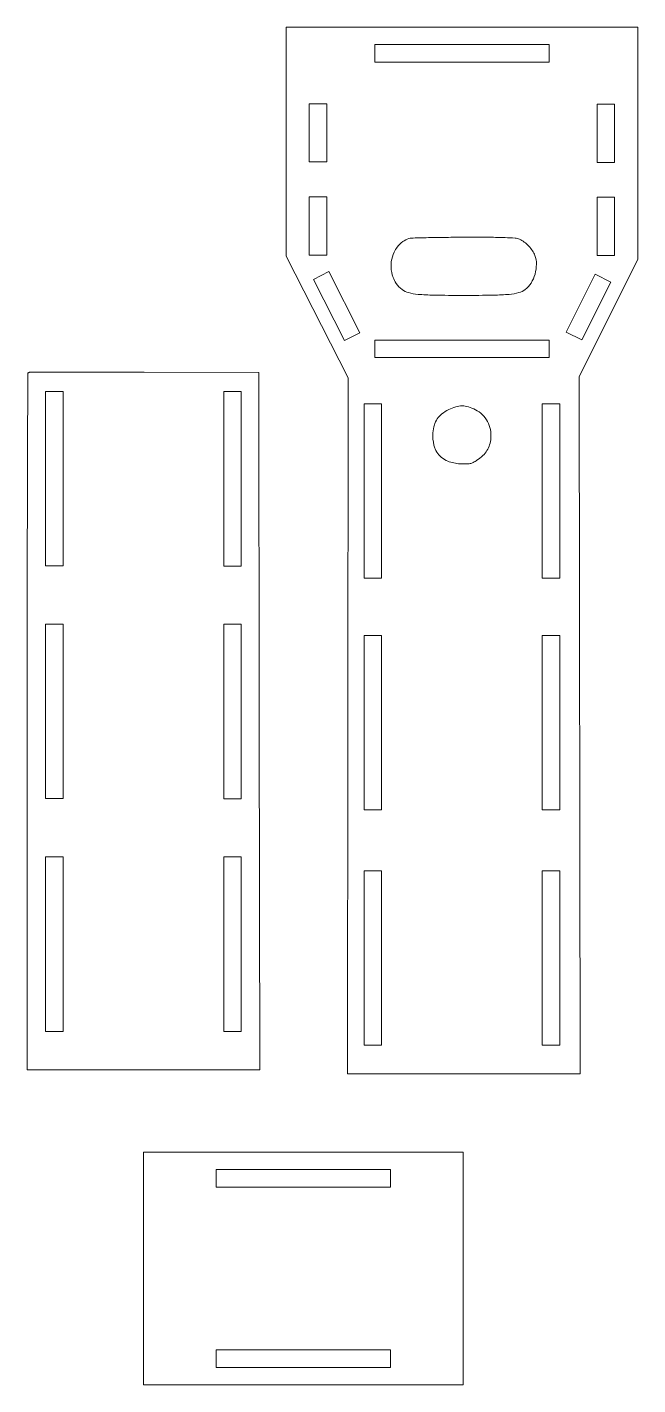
# Model space of a CAD drawing. Header units: millimetres. Extents: x 15 to 120, y -244 to -11.
import ezdxf

# ---------------------------------------------------------------- set-up
doc = ezdxf.new("R2010")
doc.units = ezdxf.units.MM
doc.header["$MEASUREMENT"] = 0
doc.layers.add('Layer 1', color=7, linetype='Continuous')

msp = doc.modelspace()

# ---------------------------------------------------------------- linework, layer by layer
at = {"layer": 'Layer 1', "color": 250, "lineweight": 18, "true_color": 0x323130}
for points in [[(59.98, -10.92), (59.99, -50.29), (70.66, -71.2), (70.54, -190.92), (110.54, -190.92), (110.39, -70.96), (120.48, -50.86), (120.48, -10.92), (59.98, -10.92)], [(105.23, -16.92), (75.23, -16.92), (75.23, -13.92), (105.23, -13.92), (105.23, -16.92)], [(63.98, -34.1), (63.98, -24.1), (66.98, -24.1), (66.98, -34.1), (63.98, -34.1)], [(113.48, -34.17), (113.48, -24.17), (116.48, -24.17), (116.48, -34.17), (113.48, -34.17)], [(63.98, -50.1), (63.98, -40.1), (66.98, -40.1), (66.98, -50.1), (63.98, -50.1)], [(113.48, -50.17), (113.48, -40.17), (116.48, -40.17), (116.48, -50.17), (113.48, -50.17)], [(64.68, -54.3), (70.01, -64.81), (72.69, -63.45), (67.35, -52.94), (64.68, -54.3)], [(113.15, -53.39), (108.15, -63.34), (110.83, -64.69), (115.83, -54.74), (113.15, -53.39)], [(75.23, -64.74), (105.23, -64.74), (105.23, -67.74), (75.23, -67.74), (75.23, -64.74)], [(21.65, -103.57), (18.65, -103.57), (18.65, -73.57), (21.65, -73.57), (21.65, -103.57)], [(52.28, -103.59), (49.28, -103.59), (49.28, -73.59), (52.28, -73.59), (52.28, -103.59)], [(76.42, -105.68), (73.42, -105.68), (73.42, -75.68), (76.42, -75.68), (76.42, -105.68)], [(107.04, -105.68), (104.04, -105.68), (104.04, -75.68), (107.04, -75.68), (107.04, -105.68)], [(21.65, -143.56), (18.65, -143.56), (18.65, -113.56), (21.65, -113.56), (21.65, -143.56)], [(52.28, -143.58), (49.28, -143.58), (49.28, -113.58), (52.28, -113.58), (52.28, -143.58)], [(76.42, -145.52), (73.42, -145.52), (73.42, -115.52), (76.42, -115.52), (76.42, -145.52)], [(107.04, -145.52), (104.04, -145.52), (104.04, -115.52), (107.04, -115.52), (107.04, -145.52)], [(21.65, -183.59), (18.65, -183.59), (18.65, -153.59), (21.65, -153.59), (21.65, -183.59)], [(52.28, -183.6), (49.28, -183.6), (49.28, -153.6), (52.28, -153.6), (52.28, -183.6)], [(76.42, -185.97), (73.42, -185.97), (73.42, -155.97), (76.42, -155.97), (76.42, -185.97)], [(107.04, -185.97), (104.04, -185.97), (104.04, -155.97), (107.04, -155.97), (107.04, -185.97)], [(90.47, -244.37), (35.47, -244.37), (35.47, -204.37), (90.47, -204.37), (90.47, -244.37)], [(77.97, -210.37), (47.97, -210.37), (47.97, -207.37), (77.97, -207.37), (77.97, -210.37)], [(77.97, -241.37), (47.97, -241.37), (47.97, -238.37), (77.97, -238.37), (77.97, -241.37)]]:
    msp.add_lwpolyline(points, dxfattribs=at)
for points, knots in [([(100.15, -47.4), (100.43, -47.52), (100.69, -47.68), (100.94, -47.86), (101.21, -48.07), (101.47, -48.31), (101.71, -48.56), (101.95, -48.81), (102.17, -49.08), (102.37, -49.37), (102.54, -49.62), (102.68, -49.89), (102.78, -50.17), (102.96, -50.66), (103.05, -51.17), (103.04, -51.68), (103.03, -52.26), (102.95, -52.82), (102.8, -53.37), (102.64, -53.92), (102.42, -54.44), (102.12, -54.93), (101.86, -55.36), (101.52, -55.73), (101.12, -56.03), (100.79, -56.28), (100.41, -56.46), (100.01, -56.57), (99.47, -56.71), (98.92, -56.81), (98.36, -56.86), (97.48, -56.94), (96.58, -56.99), (95.69, -57), (93.97, -57.03), (92.25, -57.04), (90.53, -57.04), (88.8, -57.04), (87.08, -57.03), (85.35, -57), (84.46, -56.99), (83.57, -56.94), (82.68, -56.86), (82.13, -56.81), (81.58, -56.71), (81.04, -56.56), (80.64, -56.46), (80.27, -56.28), (79.94, -56.02), (79.55, -55.73), (79.22, -55.38), (78.94, -54.98), (78.71, -54.66), (78.53, -54.31), (78.39, -53.94), (78.19, -53.39), (78.07, -52.82), (78.05, -52.24), (78.03, -51.9), (78.05, -51.56), (78.09, -51.21), (78.17, -50.66), (78.33, -50.12), (78.57, -49.62), (78.72, -49.3), (78.9, -49), (79.1, -48.72), (79.37, -48.37), (79.68, -48.06), (80.04, -47.8), (80.37, -47.57), (80.74, -47.38), (81.12, -47.25), (81.26, -47.21), (81.4, -47.18), (81.54, -47.18), (82.39, -47.16), (83.24, -47.13), (84.09, -47.12), (85.08, -47.09), (86.07, -47.08), (87.06, -47.07), (88.19, -47.05), (89.33, -47.05), (90.47, -47.04), (91.98, -47.04), (93.48, -47.04), (94.99, -47.05), (95.87, -47.05), (96.76, -47.07), (97.64, -47.1), (98.22, -47.12), (98.79, -47.15), (99.36, -47.2), (99.63, -47.22), (99.9, -47.29), (100.15, -47.4)], [0, 0, 0, 0, 1, 1, 1, 2, 2, 2, 3, 3, 3, 4, 4, 4, 5, 5, 5, 6, 6, 6, 7, 7, 7, 8, 8, 8, 9, 9, 9, 10, 10, 10, 11, 11, 11, 12, 12, 12, 13, 13, 13, 14, 14, 14, 15, 15, 15, 16, 16, 16, 17, 17, 17, 18, 18, 18, 19, 19, 19, 20, 20, 20, 21, 21, 21, 22, 22, 22, 23, 23, 23, 24, 24, 24, 25, 25, 25, 26, 26, 26, 27, 27, 27, 28, 28, 28, 29, 29, 29, 30, 30, 30, 31, 31, 31, 32, 32, 32, 32]), ([(15.66, -70.35), (15.64, -70.37), (15.63, -70.4), (15.61, -70.42), (15.6, -70.45), (15.59, -70.47), (15.59, -70.5), (15.58, -70.51), (15.58, -70.53), (15.58, -70.54), (15.56, -76.38), (15.54, -82.22), (15.52, -88.06), (15.5, -94.52), (15.49, -100.97), (15.48, -107.42), (15.47, -115.08), (15.47, -122.73), (15.47, -130.38), (15.47, -130.38), (15.47, -190.22), (15.47, -190.22), (15.47, -190.22), (35.47, -190.22), (35.47, -190.22), (35.47, -190.22), (55.47, -190.22), (55.47, -190.22), (55.47, -190.22), (55.39, -130.26), (55.39, -130.26), (55.39, -130.26), (55.32, -70.31), (55.32, -70.31), (55.32, -70.31), (35.59, -70.23), (35.59, -70.23), (33.06, -70.22), (30.54, -70.22), (28.01, -70.22), (25.87, -70.22), (23.74, -70.23), (21.6, -70.24), (19.69, -70.25), (17.77, -70.26), (15.86, -70.27), (15.83, -70.27), (15.8, -70.28), (15.77, -70.29), (15.75, -70.3), (15.72, -70.31), (15.7, -70.33), (15.68, -70.33), (15.67, -70.34), (15.66, -70.35), (15.66, -70.35), (15.66, -70.35), (15.66, -70.35)], [0, 0, 0, 0, 1, 1, 1, 2, 2, 2, 3, 3, 3, 4, 4, 4, 5, 5, 5, 6, 6, 6, 7, 7, 7, 8, 8, 8, 9, 9, 9, 10, 10, 10, 11, 11, 11, 12, 12, 12, 13, 13, 13, 14, 14, 14, 15, 15, 15, 16, 16, 16, 17, 17, 17, 18, 18, 18, 19, 19, 19, 19]), ([(92.55, -76.7), (92.99, -76.93), (93.39, -77.22), (93.75, -77.57), (94.1, -77.91), (94.4, -78.31), (94.63, -78.74), (94.87, -79.17), (95.03, -79.63), (95.13, -80.11), (95.23, -80.6), (95.25, -81.09), (95.21, -81.59), (95.17, -81.98), (95.1, -82.36), (94.98, -82.74), (94.88, -83.08), (94.73, -83.41), (94.54, -83.72), (94.34, -84.04), (94.1, -84.33), (93.83, -84.59), (93.51, -84.89), (93.17, -85.16), (92.82, -85.4), (92.62, -85.54), (92.41, -85.66), (92.19, -85.77), (92.01, -85.86), (91.82, -85.92), (91.62, -85.96), (91.4, -86.01), (91.17, -86.03), (90.94, -86.03), (90.6, -86.03), (90.26, -86.02), (89.92, -86), (89.19, -85.96), (88.48, -85.8), (87.8, -85.54), (87.41, -85.39), (87.06, -85.18), (86.74, -84.92), (86.57, -84.78), (86.41, -84.63), (86.27, -84.46), (86, -84.16), (85.78, -83.81), (85.62, -83.44), (85.54, -83.24), (85.47, -83.03), (85.42, -82.82), (85.25, -82.11), (85.19, -81.39), (85.25, -80.67), (85.29, -80.21), (85.37, -79.76), (85.5, -79.32), (85.6, -78.94), (85.77, -78.59), (85.99, -78.27), (86.2, -77.95), (86.47, -77.66), (86.78, -77.43), (87.14, -77.14), (87.54, -76.89), (87.95, -76.68), (88.34, -76.48), (88.75, -76.32), (89.17, -76.19), (89.53, -76.09), (89.89, -76.03), (90.26, -76.03), (90.63, -76.04), (91, -76.09), (91.35, -76.2), (91.76, -76.33), (92.17, -76.5), (92.55, -76.7)], [0, 0, 0, 0, 1, 1, 1, 2, 2, 2, 3, 3, 3, 4, 4, 4, 5, 5, 5, 6, 6, 6, 7, 7, 7, 8, 8, 8, 9, 9, 9, 10, 10, 10, 11, 11, 11, 12, 12, 12, 13, 13, 13, 14, 14, 14, 15, 15, 15, 16, 16, 16, 17, 17, 17, 18, 18, 18, 19, 19, 19, 20, 20, 20, 21, 21, 21, 22, 22, 22, 23, 23, 23, 24, 24, 24, 25, 25, 25, 26, 26, 26, 26])]:
    msp.add_open_spline(points, degree=3, knots=knots, dxfattribs=at)

doc.saveas('drawing.dxf')
